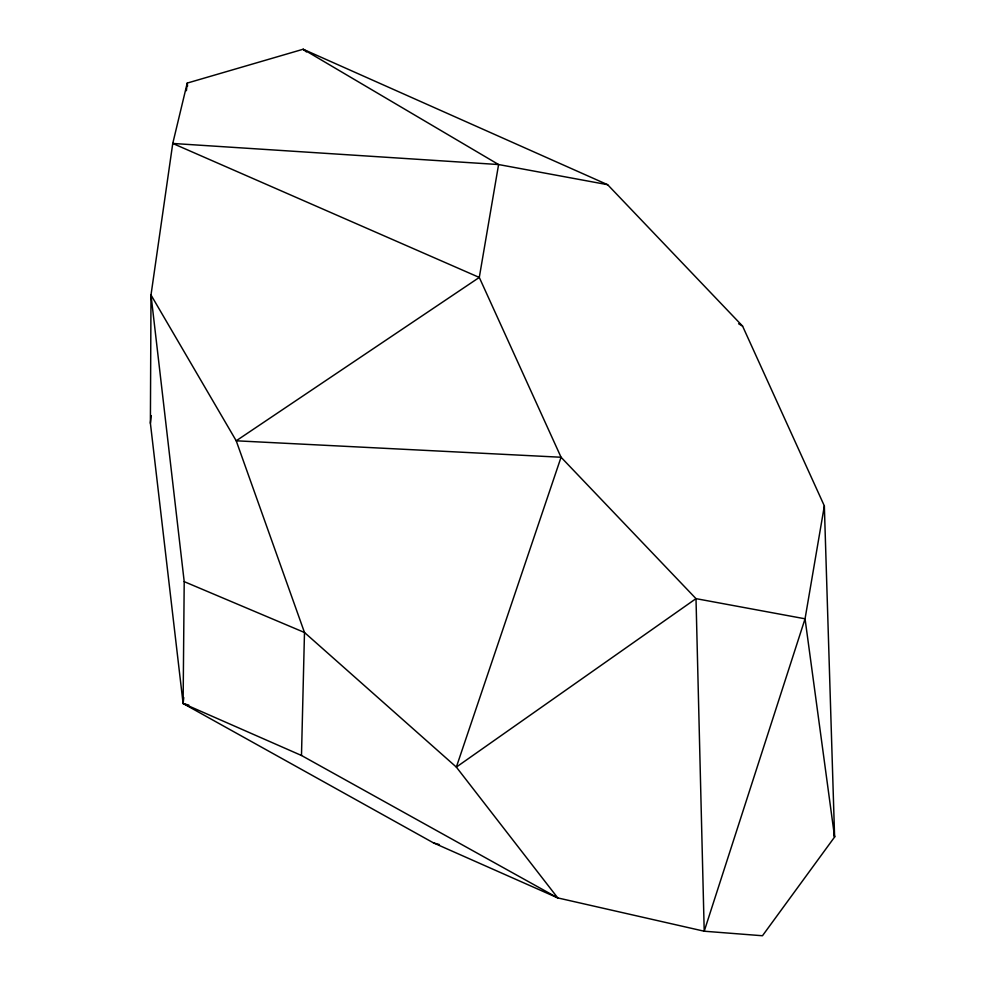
<?xml version="1.0" encoding="UTF-8"?>
<svg xmlns="http://www.w3.org/2000/svg" width="985" height="985" viewBox="0 0 985 985"><rect width="100%" height="100%" fill="white"/><g stroke="black" fill="none" stroke-linecap="round" stroke-linejoin="round"><path stroke-width="1.48" d="M150.397 423.23L151 294.983L172.757 143.453L187.224 83.085L303.146 49.25L607.646 184.7L742.579 326.097L824.346 505.908L834.603 837.016L762.464 935.75L704.213 931.219L557.756 897.914L433.535 842.914L183.111 703.512L150.397 423.23L151.222 415.596M184.207 581.642L183.111 703.512L301.484 755.483L557.756 897.914L456.35 767.093L304.488 632.493L184.207 581.642L151 294.983L236.215 440.8L304.488 632.493L301.484 755.483M186.399 90.706L187.224 83.085L187.569 86.138M183.764 697.614L183.111 703.512L188.825 705.1M824.346 505.908L805.053 618.802L704.213 931.219L696.001 598.646L561.056 457.249L479.289 277.438L498.595 164.544L303.146 49.25L306.47 51.934M607.646 184.7L498.595 164.544L172.757 143.453L479.289 277.438L236.215 440.8L561.056 457.249L456.35 767.093L696.001 598.646L805.053 618.802L834.603 837.016L833.704 834.184M433.535 842.914L439.433 844.576M738.615 323.769L742.579 326.097"/></g></svg>
